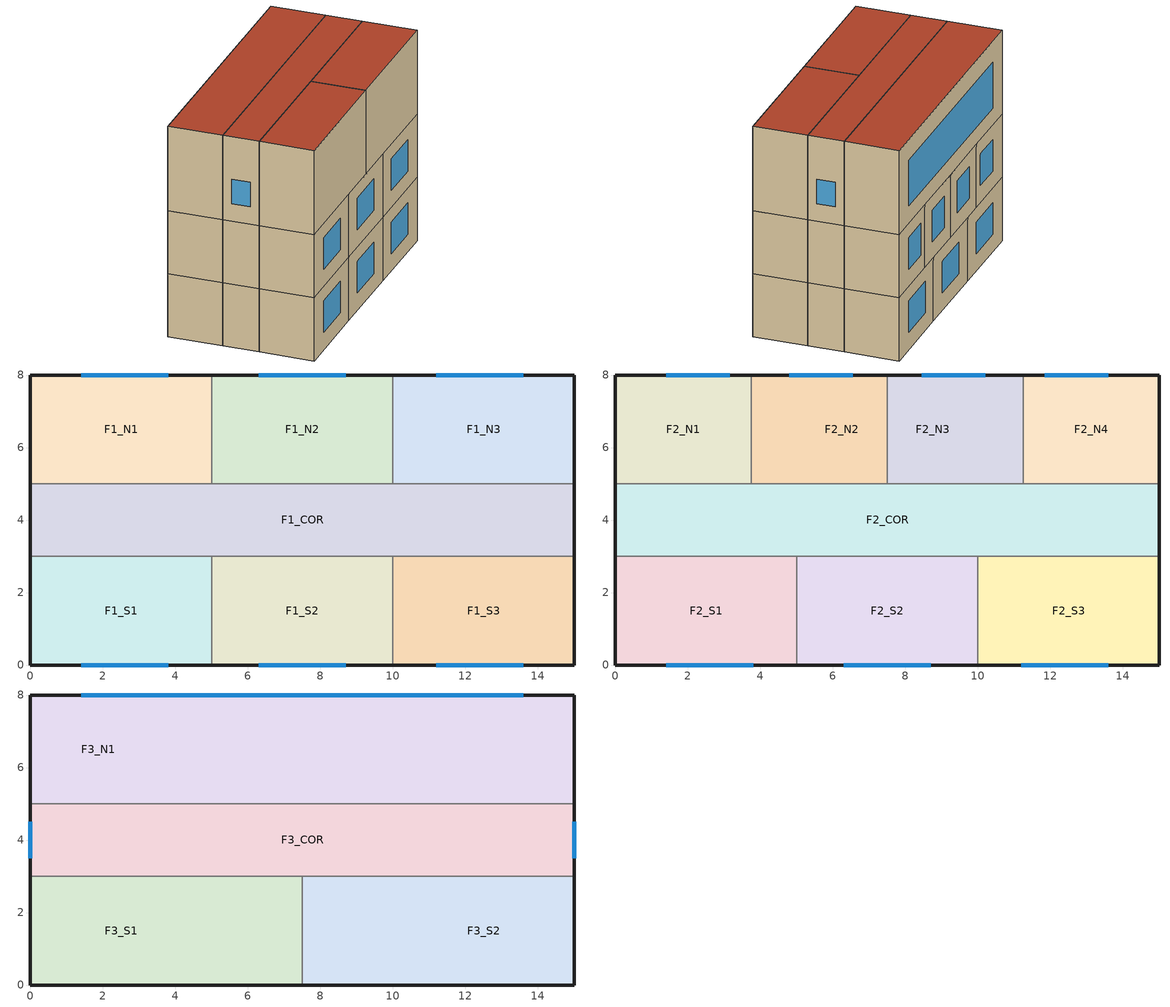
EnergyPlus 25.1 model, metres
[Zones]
F1_S1
 floor ground (Cons_Floor_Ground): 0,0 0,3 5,3 5,0 z0
 wall outside (Cons_ExtWall): 0,3 0,0 5,0 z0:3.6
 wall to F1_S2 (Cons_IntWall): 5,0 5,3 z0:3.6
 wall to F1_COR (Cons_IntWall): 5,3 0,3 z0:3.6
 window (Cons_Window): 1.4,0 3.8,0 z1:2.8
F1_S2
 floor ground (Cons_Floor_Ground): 5,0 5,3 10,3 10,0 z0
 wall outside (Cons_ExtWall): 5,0 10,0 z0:3.6
 wall to F1_S3 (Cons_IntWall): 10,0 10,3 z0:3.6
 wall to F1_COR (Cons_IntWall): 10,3 5,3 z0:3.6
 window (Cons_Window): 6.3,0 8.7,0 z1:2.8
F1_S3
 floor ground (Cons_Floor_Ground): 10,0 10,3 15,3 15,0 z0
 wall outside (Cons_ExtWall): 10,0 15,0 15,3 z0:3.6
 wall to F1_COR (Cons_IntWall): 15,3 10,3 z0:3.6
 window (Cons_Window): 11.2,0 13.6,0 z1:2.8
F1_COR
 floor ground (Cons_Floor_Ground): 0,3 0,5 15,5 15,3 z0
 wall outside (Cons_ExtWall): 0,5 0,3 / 15,3 15,5 z0:3.6
 wall to F1_N1 (Cons_IntWall): 5,5 0,5 z0:3.6
 wall to F1_N2 (Cons_IntWall): 10,5 5,5 z0:3.6
 wall to F1_N3 (Cons_IntWall): 15,5 10,5 z0:3.6
F1_N1
 floor ground (Cons_Floor_Ground): 0,5 0,8 5,8 5,5 z0
 wall outside (Cons_ExtWall): 5,8 0,8 0,5 z0:3.6
 wall to F1_N2 (Cons_IntWall): 5,5 5,8 z0:3.6
 window (Cons_Window): 3.8,8 1.4,8 z1:2.8
F1_N2
 floor ground (Cons_Floor_Ground): 5,5 5,8 10,8 10,5 z0
 wall outside (Cons_ExtWall): 10,8 5,8 z0:3.6
 wall to F1_N3 (Cons_IntWall): 10,5 10,8 z0:3.6
 window (Cons_Window): 8.7,8 6.3,8 z1:2.8
F1_N3
 floor ground (Cons_Floor_Ground): 10,5 10,8 15,8 15,5 z0
 wall outside (Cons_ExtWall): 15,5 15,8 10,8 z0:3.6
 window (Cons_Window): 13.6,8 11.2,8 z1:2.8
F2_S1
 floor to F1_S1 (Cons_InterFloor): 0,0 0,3 5,3 5,0 z3.6
 wall outside (Cons_ExtWall): 0,3 0,0 5,0 z3.6:7.2
 wall to F2_S2 (Cons_IntWall): 5,0 5,3 z3.6:7.2
 wall to F2_COR (Cons_IntWall): 5,3 0,3 z3.6:7.2
 window (Cons_Window): 1.4,0 3.8,0 z4.6:6.4
F2_S2
 floor to F1_S2 (Cons_InterFloor): 5,0 5,3 10,3 10,0 z3.6
 wall outside (Cons_ExtWall): 5,0 10,0 z3.6:7.2
 wall to F2_S3 (Cons_IntWall): 10,0 10,3 z3.6:7.2
 wall to F2_COR (Cons_IntWall): 10,3 5,3 z3.6:7.2
 window (Cons_Window): 6.3,0 8.7,0 z4.6:6.4
F2_S3
 floor to F1_S3 (Cons_InterFloor): 10,0 10,3 15,3 15,0 z3.6
 wall outside (Cons_ExtWall): 10,0 15,0 15,3 z3.6:7.2
 wall to F2_COR (Cons_IntWall): 15,3 10,3 z3.6:7.2
 window (Cons_Window): 11.2,0 13.6,0 z4.6:6.4
F2_COR
 floor to F1_COR (Cons_InterFloor): 0,3 0,5 15,5 15,3 z3.6
 wall outside (Cons_ExtWall): 0,5 0,3 / 15,3 15,5 z3.6:7.2
 wall to F2_N1 (Cons_IntWall): 3.75,5 0,5 z3.6:7.2
 wall to F2_N2 (Cons_IntWall): 7.5,5 3.75,5 z3.6:7.2
 wall to F2_N3 (Cons_IntWall): 11.25,5 7.5,5 z3.6:7.2
 wall to F2_N4 (Cons_IntWall): 15,5 11.25,5 z3.6:7.2
F2_N1
 floor to F1_N1 (Cons_InterFloor): 0,5 0,8 3.75,8 3.75,5 z3.6
 wall outside (Cons_ExtWall): 3.75,8 0,8 0,5 z3.6:7.2
 wall to F2_N2 (Cons_IntWall): 3.75,5 3.75,8 z3.6:7.2
 window (Cons_Window): 3.15,8 1.4,8 z4.6:6.4
F2_N2
 floor to F1_N1 (Cons_InterFloor): 3.75,5 3.75,8 5,8 5,5 z3.6
 floor to F1_N2 (Cons_InterFloor): 5,5 5,8 7.5,8 7.5,5 z3.6
 wall outside (Cons_ExtWall): 7.5,8 3.75,8 z3.6:7.2
 wall to F2_N3 (Cons_IntWall): 7.5,5 7.5,8 z3.6:7.2
 window (Cons_Window): 6.55,8 4.8,8 z4.6:6.4
F2_N3
 floor to F1_N2 (Cons_InterFloor): 7.5,5 7.5,8 10,8 10,5 z3.6
 floor to F1_N3 (Cons_InterFloor): 10,5 10,8 11.25,8 11.25,5 z3.6
 wall outside (Cons_ExtWall): 11.25,8 7.5,8 z3.6:7.2
 wall to F2_N4 (Cons_IntWall): 11.25,5 11.25,8 z3.6:7.2
 window (Cons_Window): 10.2,8 8.45,8 z4.6:6.4
F2_N4
 floor to F1_N3 (Cons_InterFloor): 11.25,5 11.25,8 15,8 15,5 z3.6
 wall outside (Cons_ExtWall): 15,5 15,8 11.25,8 z3.6:7.2
 window (Cons_Window): 13.6,8 11.85,8 z4.6:6.4
F3_S1
 floor to F2_S1 (Cons_InterFloor): 0,0 0,3 5,3 5,0 z7.2
 floor to F2_S2 (Cons_InterFloor): 5,0 5,3 7.5,3 7.5,0 z7.2
 wall outside (Cons_ExtWall): 0,3 0,0 7.5,0 z7.2:12
 wall to F3_S2 (Cons_IntWall): 7.5,0 7.5,3 z7.2:12
 wall to F3_COR (Cons_IntWall): 7.5,3 0,3 z7.2:12
 roof outside (Cons_Roof): 0,3 0,0 7.5,0 7.5,3 z12
F3_S2
 floor to F2_S2 (Cons_InterFloor): 7.5,0 7.5,3 10,3 10,0 z7.2
 floor to F2_S3 (Cons_InterFloor): 10,0 10,3 15,3 15,0 z7.2
 wall outside (Cons_ExtWall): 7.5,0 15,0 15,3 z7.2:12
 wall to F3_COR (Cons_IntWall): 15,3 7.5,3 z7.2:12
 roof outside (Cons_Roof): 7.5,3 7.5,0 15,0 15,3 z12
F3_COR
 floor to F2_COR (Cons_InterFloor): 0,3 0,5 15,5 15,3 z7.2
 wall outside (Cons_ExtWall): 0,5 0,3 / 15,3 15,5 z7.2:12
 wall to F3_N1 (Cons_IntWall): 15,5 0,5 z7.2:12
 window (Cons_Window): 15,3.5 15,4.5 / 0,4.5 0,3.5 z8.2:9.6
 roof outside (Cons_Roof): 0,5 0,3 15,3 15,5 z12
F3_N1
 floor to F2_N1 (Cons_InterFloor): 0,5 0,8 3.75,8 3.75,5 z7.2
 floor to F2_N2 (Cons_InterFloor): 3.75,5 3.75,8 7.5,8 7.5,5 z7.2
 floor to F2_N3 (Cons_InterFloor): 7.5,5 7.5,8 11.25,8 11.25,5 z7.2
 floor to F2_N4 (Cons_InterFloor): 11.25,5 11.25,8 15,8 15,5 z7.2
 wall outside (Cons_ExtWall): 15,5 15,8 0,8 0,5 z7.2:12
 window (Cons_Window): 13.6,8 1.4,8 z8.2:10.8
 roof outside (Cons_Roof): 0,8 0,5 15,5 15,8 z12
[BUILDING]
Office_SmallOffice_20_Shenzhen: North Axis=0; Terrain=City; Loads Convergence Tolerance Value=0.04; Temperature Convergence Tolerance Value=0.4; Solar Distribution=FullExterior; Maximum Number of Warmup Days=25; Minimum Number of Warmup Days=6
[SITE:LOCATION]
Shenzhen_CN: Latitude=22.55; Longitude=114.05; Time Zone=8; Elevation=5
[MATERIAL] Thermal Absorptance=0.9; Solar Absorptance=0.7; Visible Absorptance=0.7
Name | Roughness | Thickness | Conductivity | Density | Specific Heat
Mat_ExtWall_Concrete; Mat_Roof_Concrete | MediumRough | 0.2 | 1.31 | 2240 | 900
Mat_IntWall_Gypsum | MediumSmooth | 0.025 | 0.16 | 800 | 1090
Mat_Floor_Concrete | MediumRough | 0.15 | 1.95 | 2240 | 900
[MATERIAL:NOMASS] Roughness=MediumRough; Thermal Absorptance=0.9; Solar Absorptance=0.7; Visible Absorptance=0.7
Name | Thermal Resistance
Mat_ExtWall_Insulation | 2
Mat_Roof_Insulation | 3.5
[WINDOWMATERIAL:SIMPLEGLAZINGSYSTEM]
Mat_Window_Glazing: UFactor=2.7; Solar Heat Gain Coefficient=0.4; Visible Transmittance=0.6
[CONSTRUCTION]
Cons_ExtWall: Mat_ExtWall_Concrete, Mat_ExtWall_Insulation, Mat_IntWall_Gypsum
Cons_IntWall: Mat_IntWall_Gypsum, Mat_IntWall_Gypsum
Cons_Roof: Mat_Roof_Concrete, Mat_Roof_Insulation
Cons_Floor_Ground: Mat_Floor_Concrete
Cons_InterFloor: Mat_Floor_Concrete, Mat_IntWall_Gypsum
Cons_Window: Mat_Window_Glazing
[ZONE] Type=1; Multiplier=1; Ceiling Height=autocalculate; Volume=autocalculate; Floor Area=autocalculate; Zone Inside Convection Algorithm=TARP; Zone Outside Convection Algorithm=DOE-2; Part of Total Floor Area=Yes
F1_S1; F1_S2; F1_S3; F1_COR; F1_N1; F1_N2; F1_N3; F2_S1; F2_S2; F2_S3; F2_COR; F2_N1; F2_N2; F2_N3; F2_N4; F3_S1; F3_S2; F3_COR; F3_N1
[PEOPLE] Number of People Schedule=Sched_Office_Occupancy; Number of People Calculation Method=People; People per Floor Area=0; Floor Area per Person=0; Fraction Radiant=0.3; Sensible Heat Fraction=Autocalculate; Activity Level Schedule=Sched_Office_Activity; Carbon Dioxide Generation Rate=3.82e-08; Enable ASHRAE 55 Comfort Warnings=No; Mean Radiant Temperature Calculation Type=EnclosureAveraged; Clothing Insulation Calculation Method=ClothingInsulationSchedule; Cold Stress Temperature Threshold=15.56; Heat Stress Temperature Threshold=30
Name | Zone or ZoneList or Space or SpaceList | Number of People
F1_S1_People | F1_S1 | 1.5
F1_S2_People | F1_S2 | 1.5
F1_S3_People | F1_S3 | 1.5
F1_COR_People | F1_COR | 0.6
F1_N1_People | F1_N1 | 1.5
F1_N2_People | F1_N2 | 1.5
F1_N3_People | F1_N3 | 1.5
F2_S1_People | F2_S1 | 1.5
F2_S2_People | F2_S2 | 1.5
F2_S3_People | F2_S3 | 1.5
F2_COR_People | F2_COR | 0.6
F2_N1_People | F2_N1 | 1.1
F2_N2_People | F2_N2 | 1.1
F2_N3_People | F2_N3 | 1.1
F2_N4_People | F2_N4 | 1.1
F3_S1_People | F3_S1 | 2.3
F3_S2_People | F3_S2 | 2.3
F3_COR_People | F3_COR | 0.6
F3_N1_People | F3_N1 | 4.5
[LIGHTS] Schedule=Sched_Office_Lighting; Design Level Calculation Method=Watts/Area; Lighting Level=0; Watts per Person=0; Return Air Fraction=0; Fraction Radiant=0.7; Fraction Visible=0.2; Fraction Replaceable=1; EndUse Subcategory=General; Return Air Fraction Calculated from Plenum Temperature=No; Return Air Fraction Function of Plenum Temperature Coefficient 1=0; Return Air Fraction Function of Plenum Temperature Coefficient 2=0
Name | Zone or ZoneList or Space or SpaceList | Watts per Floor Area
F1_S1_Lights | F1_S1 | 10
F1_S2_Lights | F1_S2 | 10
F1_S3_Lights | F1_S3 | 10
F1_COR_Lights | F1_COR | 5
F1_N1_Lights | F1_N1 | 10
F1_N2_Lights | F1_N2 | 10
F1_N3_Lights | F1_N3 | 10
F2_S1_Lights | F2_S1 | 10
F2_S2_Lights | F2_S2 | 10
F2_S3_Lights | F2_S3 | 10
F2_COR_Lights | F2_COR | 5
F2_N1_Lights | F2_N1 | 10
F2_N2_Lights | F2_N2 | 10
F2_N3_Lights | F2_N3 | 10
F2_N4_Lights | F2_N4 | 10
F3_S1_Lights | F3_S1 | 10
F3_S2_Lights | F3_S2 | 10
F3_COR_Lights | F3_COR | 5
F3_N1_Lights | F3_N1 | 10
[HVACTEMPLATE:THERMOSTAT]
Office_Thermostat: Heating Setpoint Schedule=Sched_Heating_Setpoint; Cooling Setpoint Schedule=Sched_Cooling_Setpoint
[HVACTEMPLATE:ZONE:IDEALLOADSAIRSYSTEM] Template Thermostat=Office_Thermostat; System Availability Schedule=Sched_HVAC_Avail; Maximum Heating Supply Air Temperature=50; Minimum Cooling Supply Air Temperature=13; Maximum Heating Supply Air Humidity Ratio=0.0156; Minimum Cooling Supply Air Humidity Ratio=0.0077; Heating Limit=NoLimit; Cooling Limit=NoLimit; Dehumidification Control Type=ConstantSensibleHeatRatio; Cooling Sensible Heat Ratio=0.7; Dehumidification Setpoint=60; Humidification Control Type=None; Humidification Setpoint=30; Outdoor Air Method=None; Outdoor Air Flow Rate per Person=0.00944; Outdoor Air Flow Rate per Zone Floor Area=0; Outdoor Air Flow Rate per Zone=0; Demand Controlled Ventilation Type=None; Outdoor Air Economizer Type=NoEconomizer; Heat Recovery Type=None; Sensible Heat Recovery Effectiveness=0.7; Latent Heat Recovery Effectiveness=0.65
F1_S1; F1_S2; F1_S3; F1_COR; F1_N1; F1_N2; F1_N3; F2_S1; F2_S2; F2_S3; F2_COR; F2_N1; F2_N2; F2_N3; F2_N4; F3_S1; F3_S2; F3_COR; F3_N1
[SCHEDULE:COMPACT]
Sched_HVAC_Avail: Through: 12/31, For: AllDays, Until: 24:00, 1
Sched_Heating_Setpoint: Through: 12/31, For: Weekdays, Until: 07:00, 18, Until: 18:00, 21, Until: 24:00, 18, For: Weekends, Until: 24:00, 18
Sched_Cooling_Setpoint: Through: 12/31, For: Weekdays, Until: 07:00, 28, Until: 18:00, 24, Until: 24:00, 28, For: Weekends, Until: 24:00, 28
Sched_Office_Occupancy: Through: 12/31, For: Weekdays, Until: 07:00, 0, Until: 08:00, 0.2, Until: 12:00, 0.95, Until: 13:00, 0.5, Until: 17:00, 0.95, Until: 18:00, 0.3, Until: 24:00, 0.05, For: Weekends, Until: 24:00, 0
Sched_Office_Activity: Through: 12/31, For: AllDays, Until: 24:00, 120
Sched_Office_Lighting: Through: 12/31, For: Weekdays, Until: 07:00, 0.05, Until: 08:00, 0.3, Until: 18:00, 0.9, Until: 20:00, 0.3, Until: 24:00, 0.05, For: Weekends, Until: 24:00, 0.05
